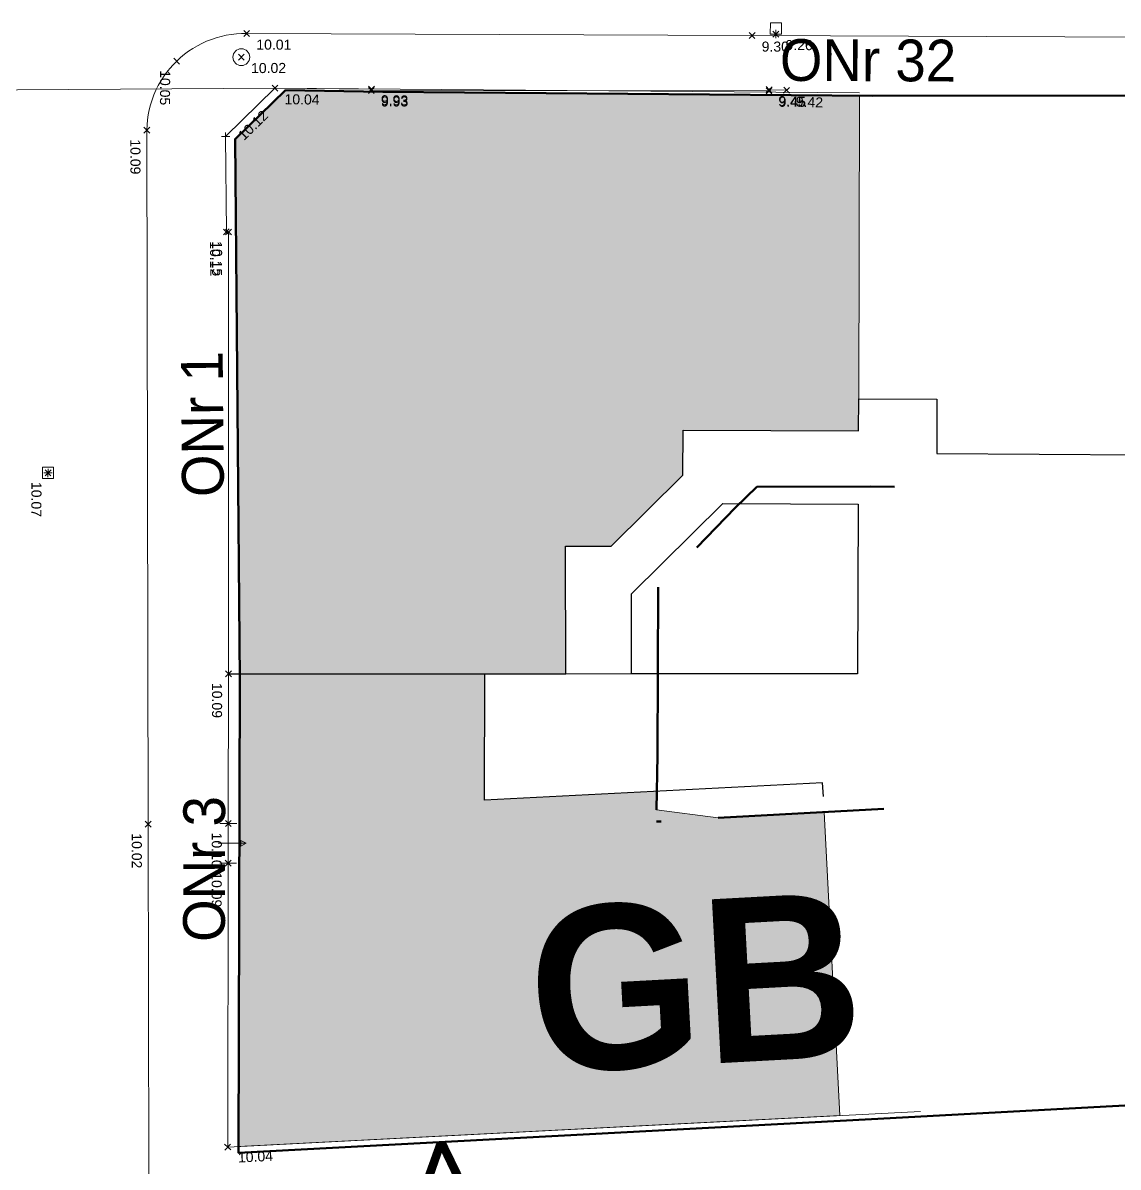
# Model space of a CAD drawing. Header units: metres. Extents: x -208 to 1512, y -277 to 123.
# Drawn here: x 908.98 to 948.29, y -38.85 to 2.2 of the extents above; entities that cross this region are included whole.
import ezdxf
from ezdxf.enums import TextEntityAlignment as Align

# ---------------------------------------------------------------- set-up
doc = ezdxf.new("R2010")
doc.units = ezdxf.units.M
doc.header["$MEASUREMENT"] = 0
for name, color, linetype in [('725 Nachbarbebauung', 7, 'Continuous'), ('730_DKM_Grenzen', 7, 'Continuous'), ('740_WienGV_Flwd-Bebauungsplan', 7, 'Continuous'), ('740_WienGV_Flwd-Bebauungsplan Text', 7, 'Continuous'), ('740_WienGV_Höhenkoten', 7, 'Continuous'), ('740_WienGV_L_Gebäude', 7, 'Continuous'), ('740_WienGV_L_Mauer_Sockel', 7, 'Continuous'), ('740_WienGV_T_Einbauten', 7, 'Continuous'), ('740_WienGV_T_Gebäude', 7, 'Continuous'), ('740_WienGV_T_Straßen_ Gehsteige_ Schienen', 7, 'Continuous'), ('918 Lageplan Beschriftung.x', 7, 'Continuous')]:
    doc.layers.add(name, color=color, linetype=linetype)
doc.styles.add('ERSTELLTER_STIL_22', font='arial.ttf', dxfattribs={"width": 0.936574})
doc.styles.add('ERSTELLTER_STIL_23', font='arial.ttf', dxfattribs={"width": 0.936869})
doc.styles.add('ERSTELLTER_STIL_3', font='arial.ttf')
doc.styles.add('ERSTELLTER_STIL_7', font='tahoma.ttf', dxfattribs={"width": 0.999942})
doc.styles.add('ERSTELLTER_STIL_9', font='arial.ttf', dxfattribs={"width": 0.968457})

# ---------------------------------------------------------------- blocks, each defined once
blk = doc.blocks.new('Decke_120_5', base_point=(918.413, -0.214))
at = {"layer": '725 Nachbarbebauung', "linetype": 'Continuous', "lineweight": 0, "true_color": 0x1f1f1f}
blk.add_hatch(color=250, dxfattribs=at).paths.add_polyline_path([(918.413, -0.214), (916.597, -1.967), (916.765, -21.153), (925.557, -21.152), (928.467, -21.155), (928.461, -16.574), (930.091, -16.574), (932.668, -14.021), (932.678, -12.411), (938.968, -12.436), (938.98, -11.286), (939.01, -0.411), (921.896, -0.276)])
at = {"layer": '725 Nachbarbebauung', "color": 8, "linetype": 'Continuous', "lineweight": 13, "flags": 128}
for points in [[(918.413, -0.214), (916.597, -1.967), (916.765, -21.153)], [(925.557, -21.152), (928.467, -21.155), (928.461, -16.574), (930.091, -16.574), (932.668, -14.021), (932.678, -12.411), (938.968, -12.436), (938.98, -11.286), (939.01, -0.411), (921.896, -0.276), (918.413, -0.214)]]:
    blk.add_lwpolyline(points, dxfattribs=at)
blk = doc.blocks.new('Decke_121_5', base_point=(931.728, -26.028))
at = {"layer": '725 Nachbarbebauung', "linetype": 'Continuous', "lineweight": 0, "true_color": 0x1f1f1f}
blk.add_hatch(color=250, dxfattribs=at).paths.add_polyline_path([(931.728, -26.028), (931.739, -25.367), (925.553, -25.682), (925.557, -21.152), (916.765, -21.153), (916.767, -21.347), (916.724, -38.115), (938.308, -37.005), (937.747, -26.117), (933.932, -26.322)])
at = {"layer": '725 Nachbarbebauung', "color": 8, "linetype": 'Continuous', "lineweight": 13, "flags": 128}
for points in [[(916.765, -21.153), (916.767, -21.347), (916.724, -38.115), (938.308, -37.005), (937.747, -26.117), (933.932, -26.322), (931.728, -26.028)], [(925.557, -21.152), (916.765, -21.153)], [(931.728, -26.028), (931.739, -25.367), (925.553, -25.682), (925.557, -21.152)]]:
    blk.add_lwpolyline(points, dxfattribs=at)
blk = doc.blocks.new('LO000601_ATT200(BELICHT)_3895[1091]_5', base_point=(916.823, 0.971))
at = {"layer": '740_WienGV_Höhenkoten', "color": 252, "linetype": 'Continuous', "lineweight": 13, "true_color": 0x949494}
blk.add_circle((916.823, 0.971), 0.3, dxfattribs=at)
blk = doc.blocks.new('TO0019_3585[1100]_5', base_point=(936.009, 1.801))
at = {"layer": '740_WienGV_Höhenkoten', "color": 252, "linetype": 'Continuous', "lineweight": 13, "true_color": 0x949494}
for p, q in [((935.859, 1.804), (936.159, 1.798)), ((936.012, 1.951), (936.006, 1.651))]:
    blk.add_line(p, q, dxfattribs=at)
blk = doc.blocks.new('TO0019_3585[1113]_5', base_point=(909.886, -13.943))
at = {"layer": '740_WienGV_Höhenkoten', "color": 252, "linetype": 'Continuous', "lineweight": 13, "true_color": 0x949494}
for p, q in [((909.736, -13.94), (910.036, -13.946)), ((909.889, -13.793), (909.883, -14.093))]:
    blk.add_line(p, q, dxfattribs=at)
blk = doc.blocks.new('LO0005_2B75[1121]_5', base_point=(909.886, -13.943))
at = {"layer": '740_WienGV_T_Einbauten', "color": 252, "linetype": 'Continuous', "lineweight": 13, "true_color": 0x949494}
for p, q in [((909.687, -13.743), (909.685, -14.143)), ((910.087, -13.744), (909.687, -13.743)), ((910.085, -14.144), (910.087, -13.744)), ((909.685, -14.143), (910.085, -14.144))]:
    blk.add_line(p, q, dxfattribs=at)
blk = doc.blocks.new('LO0005_2B75[1123]_5', base_point=(936.01, 2.001))
at = {"layer": '740_WienGV_T_Einbauten', "color": 252, "linetype": 'Continuous', "lineweight": 13, "true_color": 0x949494}
for p, q in [((935.81, 2.202), (935.809, 1.802)), ((936.21, 2.2), (935.81, 2.202)), ((936.209, 1.8), (936.21, 2.2)), ((935.809, 1.802), (936.209, 1.8))]:
    blk.add_line(p, q, dxfattribs=at)
blk = doc.blocks.new('LO0005_2B75[1133]_5', base_point=(909.886, -13.943))
at = {"layer": '740_WienGV_T_Einbauten', "color": 252, "linetype": 'Continuous', "lineweight": 13, "true_color": 0x949494}
for p, q in [((909.687, -13.743), (909.685, -14.143)), ((910.087, -13.744), (909.687, -13.743)), ((910.085, -14.144), (910.087, -13.744)), ((909.685, -14.143), (910.085, -14.144))]:
    blk.add_line(p, q, dxfattribs=at)
blk = doc.blocks.new('LO0005_2B75[1135]_5', base_point=(936.01, 2.001))
at = {"layer": '740_WienGV_T_Einbauten', "color": 252, "linetype": 'Continuous', "lineweight": 13, "true_color": 0x949494}
for p, q in [((935.81, 2.202), (935.809, 1.802)), ((936.21, 2.2), (935.81, 2.202)), ((936.209, 1.8), (936.21, 2.2)), ((935.809, 1.802), (936.209, 1.8))]:
    blk.add_line(p, q, dxfattribs=at)
blk = doc.blocks.new('EG_MARKER_4325[1203]_5', base_point=(916.353, -27.944))
at = {"layer": '740_WienGV_T_Gebäude', "color": 252, "linetype": 'Continuous', "lineweight": 13, "true_color": 0x949494}
blk.add_line((916.053, -27.943), (916.653, -27.945), dxfattribs=at)
blk = doc.blocks.new('EG_MARKER_4325[1204]_5', base_point=(916.356, -26.524))
at = {"layer": '740_WienGV_T_Gebäude', "color": 252, "linetype": 'Continuous', "lineweight": 13, "true_color": 0x949494}
blk.add_line((916.056, -26.523), (916.656, -26.524), dxfattribs=at)
blk = doc.blocks.new('BW0010_3A75[1205]_5', base_point=(916.497, -27.235))
at = {"layer": '740_WienGV_T_Gebäude', "color": 252, "linetype": 'Continuous', "lineweight": 13, "true_color": 0x949494}
for p, q in [((915.997, -27.233), (916.354, -27.234)), ((916.354, -27.234), (916.997, -27.235)), ((916.997, -27.235), (916.804, -27.139)), ((916.804, -27.139), (916.804, -27.332)), ((916.804, -27.332), (916.997, -27.235))]:
    blk.add_line(p, q, dxfattribs=at)
blk = doc.blocks.new('DEF01_4155[1221]_5', base_point=(936.009, 1.801))
at = {"layer": '740_WienGV_Höhenkoten', "color": 252, "linetype": 'Continuous', "lineweight": 13, "true_color": 0x949494}
for p, q in [((936.115, 1.906), (935.902, 1.695)), ((935.903, 1.907), (936.115, 1.694))]:
    blk.add_line(p, q, dxfattribs=at)
at = {"layer": '740_WienGV_Höhenkoten', "color": 252, "lineweight": 13, "true_color": 0x949494, "style": 'ERSTELLTER_STIL_3'}
blk.add_attdef('HOEHE', text='', height=0.36, rotation=359.7761, dxfattribs=at).set_placement((936.354, 1.406), align=Align.MIDDLE_LEFT)
blk = doc.blocks.new('DEF01_4155[1242]_5', base_point=(916.365, -5.3))
at = {"layer": '740_WienGV_T_Gebäude', "color": 252, "linetype": 'Continuous', "lineweight": 13, "true_color": 0x949494}
for p, q in [((916.472, -5.194), (916.259, -5.407)), ((916.472, -5.407), (916.259, -5.194))]:
    blk.add_line(p, q, dxfattribs=at)
at = {"layer": '740_WienGV_T_Gebäude', "color": 252, "lineweight": 13, "true_color": 0x949494, "style": 'ERSTELLTER_STIL_3'}
blk.add_attdef('HOEHE', text='', height=0.36, rotation=269.9982, dxfattribs=at).set_placement((915.954, -5.629), align=Align.MIDDLE_LEFT)
blk = doc.blocks.new('DEF01_4155[1250]_5', base_point=(913.481, -26.546))
at = {"layer": '740_WienGV_T_Straßen_ Gehsteige_ Schienen', "color": 252, "linetype": 'Continuous', "lineweight": 13, "true_color": 0x949494}
for p, q in [((913.587, -26.652), (913.374, -26.44)), ((913.586, -26.44), (913.375, -26.652))]:
    blk.add_line(p, q, dxfattribs=at)
at = {"layer": '740_WienGV_T_Straßen_ Gehsteige_ Schienen', "color": 252, "lineweight": 13, "true_color": 0x949494, "style": 'ERSTELLTER_STIL_3'}
blk.add_attdef('HOEHE', text='', height=0.36, rotation=270.1117, dxfattribs=at).set_placement((913.07, -26.876), align=Align.MIDDLE_LEFT)
blk = doc.blocks.new('DEF01_4155[1258]_5', base_point=(936.391, -0.217))
at = {"layer": '740_WienGV_T_Gebäude', "color": 252, "linetype": 'Continuous', "lineweight": 13, "true_color": 0x949494}
for p, q in [((936.501, -0.114), (936.281, -0.319)), ((936.289, -0.107), (936.493, -0.326))]:
    blk.add_line(p, q, dxfattribs=at)
at = {"layer": '740_WienGV_T_Gebäude', "color": 252, "lineweight": 13, "true_color": 0x949494, "style": 'ERSTELLTER_STIL_3'}
blk.add_attdef('HOEHE', text='', height=0.36, rotation=358.0392, dxfattribs=at).set_placement((936.723, -0.622), align=Align.MIDDLE_LEFT)
blk = doc.blocks.new('DEF01_4155[1262]_5', base_point=(916.356, -26.524))
at = {"layer": '740_WienGV_T_Gebäude', "color": 252, "linetype": 'Continuous', "lineweight": 13, "true_color": 0x949494}
for p, q in [((916.462, -26.418), (916.249, -26.63)), ((916.461, -26.63), (916.25, -26.418))]:
    blk.add_line(p, q, dxfattribs=at)
at = {"layer": '740_WienGV_T_Gebäude', "color": 252, "lineweight": 13, "true_color": 0x949494, "style": 'ERSTELLTER_STIL_3'}
blk.add_attdef('HOEHE', text='', height=0.36, rotation=269.8779, dxfattribs=at).set_placement((915.943, -26.852), align=Align.MIDDLE_LEFT)
blk = doc.blocks.new('DEF01_4155[1269]_5', base_point=(935.762, -0.195))
at = {"layer": '740_WienGV_T_Gebäude', "color": 252, "linetype": 'Continuous', "lineweight": 13, "true_color": 0x949494}
for p, q in [((935.872, -0.093), (935.653, -0.297)), ((935.66, -0.085), (935.865, -0.305))]:
    blk.add_line(p, q, dxfattribs=at)
at = {"layer": '740_WienGV_T_Gebäude', "color": 252, "lineweight": 13, "true_color": 0x949494, "style": 'ERSTELLTER_STIL_3'}
blk.add_attdef('HOEHE', text='', height=0.36, rotation=358.0392, dxfattribs=at).set_placement((936.094, -0.6), align=Align.MIDDLE_LEFT)
blk = doc.blocks.new('DEF01_4155[1271]_5', base_point=(921.489, -0.223))
at = {"layer": '740_WienGV_T_Gebäude', "color": 252, "linetype": 'Continuous', "lineweight": 13, "true_color": 0x949494}
for p, q in [((921.383, -0.117), (921.595, -0.33)), ((921.595, -0.118), (921.383, -0.329))]:
    blk.add_line(p, q, dxfattribs=at)
at = {"layer": '740_WienGV_T_Gebäude', "color": 252, "lineweight": 13, "true_color": 0x949494, "style": 'ERSTELLTER_STIL_3'}
blk.add_attdef('HOEHE', text='', height=0.36, rotation=359.9537, dxfattribs=at).set_placement((921.835, -0.618), align=Align.MIDDLE_LEFT)
blk = doc.blocks.new('DEF01_4155[1281]_5', base_point=(935.762, -0.235))
at = {"layer": '740_WienGV_T_Gebäude', "color": 252, "linetype": 'Continuous', "lineweight": 13, "true_color": 0x949494}
for p, q in [((935.868, -0.129), (935.655, -0.341)), ((935.656, -0.129), (935.868, -0.341))]:
    blk.add_line(p, q, dxfattribs=at)
at = {"layer": '740_WienGV_T_Gebäude', "color": 252, "lineweight": 13, "true_color": 0x949494, "style": 'ERSTELLTER_STIL_3'}
blk.add_attdef('HOEHE', text='', height=0.36, rotation=359.9537, dxfattribs=at).set_placement((936.108, -0.629), align=Align.MIDDLE_LEFT)
blk = doc.blocks.new('DEF01_4155[1284]_5', base_point=(916.353, -27.944))
at = {"layer": '740_WienGV_T_Gebäude', "color": 252, "linetype": 'Continuous', "lineweight": 13, "true_color": 0x949494}
for p, q in [((916.459, -27.838), (916.246, -28.05)), ((916.458, -28.05), (916.247, -27.838))]:
    blk.add_line(p, q, dxfattribs=at)
at = {"layer": '740_WienGV_T_Gebäude', "color": 252, "lineweight": 13, "true_color": 0x949494, "style": 'ERSTELLTER_STIL_3'}
blk.add_attdef('HOEHE', text='', height=0.36, rotation=269.8779, dxfattribs=at).set_placement((915.94, -28.272), align=Align.MIDDLE_LEFT)
blk = doc.blocks.new('DEF01_4155[1299]_5', base_point=(918.03, -0.14))
at = {"layer": '740_WienGV_T_Gebäude', "color": 252, "linetype": 'Continuous', "lineweight": 13, "true_color": 0x949494}
for p, q in [((918.137, -0.035), (917.923, -0.245)), ((917.925, -0.033), (918.135, -0.247))]:
    blk.add_line(p, q, dxfattribs=at)
at = {"layer": '740_WienGV_T_Gebäude', "color": 252, "lineweight": 13, "true_color": 0x949494, "style": 'ERSTELLTER_STIL_3'}
blk.add_attdef('HOEHE', text='', height=0.36, rotation=359.4468, dxfattribs=at).set_placement((918.373, -0.537), align=Align.MIDDLE_LEFT)
blk = doc.blocks.new('DEF01_4155[1346]_5', base_point=(916.285, -5.299))
at = {"layer": '740_WienGV_T_Gebäude', "color": 252, "linetype": 'Continuous', "lineweight": 13, "true_color": 0x949494}
for p, q in [((916.392, -5.404), (916.179, -5.194)), ((916.391, -5.192), (916.18, -5.406))]:
    blk.add_line(p, q, dxfattribs=at)
at = {"layer": '740_WienGV_T_Gebäude', "color": 252, "lineweight": 13, "true_color": 0x949494, "style": 'ERSTELLTER_STIL_3'}
blk.add_attdef('HOEHE', text='', height=0.36, rotation=270.4574, dxfattribs=at).set_placement((915.877, -5.631), align=Align.MIDDLE_LEFT)
blk = doc.blocks.new('DEF01_4155[1359]_5', base_point=(917.016, 1.819))
at = {"layer": '740_WienGV_T_Straßen_ Gehsteige_ Schienen', "color": 252, "linetype": 'Continuous', "lineweight": 13, "true_color": 0x949494}
for p, q in [((916.91, 1.925), (917.122, 1.712)), ((917.122, 1.924), (916.91, 1.713))]:
    blk.add_line(p, q, dxfattribs=at)
at = {"layer": '740_WienGV_T_Straßen_ Gehsteige_ Schienen', "color": 252, "lineweight": 13, "true_color": 0x949494, "style": 'ERSTELLTER_STIL_3'}
blk.add_attdef('HOEHE', text='', height=0.36, rotation=359.7777, dxfattribs=at).set_placement((917.361, 1.424), align=Align.MIDDLE_LEFT)
blk = doc.blocks.new('DEF01_4155[1369]_5', base_point=(916.365, -21.153))
at = {"layer": '740_WienGV_T_Gebäude', "color": 252, "linetype": 'Continuous', "lineweight": 13, "true_color": 0x949494}
for p, q in [((916.471, -21.047), (916.259, -21.259)), ((916.471, -21.259), (916.259, -21.047))]:
    blk.add_line(p, q, dxfattribs=at)
at = {"layer": '740_WienGV_T_Gebäude', "color": 252, "lineweight": 13, "true_color": 0x949494, "style": 'ERSTELLTER_STIL_3'}
blk.add_attdef('HOEHE', text='', height=0.36, rotation=269.8995, dxfattribs=at).set_placement((915.953, -21.481), align=Align.MIDDLE_LEFT)
blk = doc.blocks.new('DEF01_4155[1378]_5', base_point=(921.49, -0.173))
at = {"layer": '740_WienGV_T_Gebäude', "color": 252, "linetype": 'Continuous', "lineweight": 13, "true_color": 0x949494}
for p, q in [((921.597, -0.068), (921.383, -0.279)), ((921.385, -0.066), (921.595, -0.281))]:
    blk.add_line(p, q, dxfattribs=at)
at = {"layer": '740_WienGV_T_Gebäude', "color": 252, "lineweight": 13, "true_color": 0x949494, "style": 'ERSTELLTER_STIL_3'}
blk.add_attdef('HOEHE', text='', height=0.36, rotation=359.4468, dxfattribs=at).set_placement((921.833, -0.571), align=Align.MIDDLE_LEFT)
blk = doc.blocks.new('DEF01_4155[1381]_5', base_point=(935.153, 1.748))
at = {"layer": '740_WienGV_T_Straßen_ Gehsteige_ Schienen', "color": 252, "linetype": 'Continuous', "lineweight": 13, "true_color": 0x949494}
for p, q in [((935.259, 1.854), (935.046, 1.643)), ((935.047, 1.855), (935.258, 1.642))]:
    blk.add_line(p, q, dxfattribs=at)
at = {"layer": '740_WienGV_T_Straßen_ Gehsteige_ Schienen', "color": 252, "lineweight": 13, "true_color": 0x949494, "style": 'ERSTELLTER_STIL_3'}
blk.add_attdef('HOEHE', text='', height=0.36, rotation=359.7761, dxfattribs=at).set_placement((935.498, 1.353), align=Align.MIDDLE_LEFT)
blk = doc.blocks.new('DEF01_4155[1387]_5', base_point=(916.258, -1.878))
at = {"layer": '740_WienGV_T_Gebäude', "color": 252, "linetype": 'Continuous', "lineweight": 13, "true_color": 0x949494}
for p, q in [((916.108, -1.876), (916.408, -1.879)), ((916.26, -1.728), (916.257, -2.028))]:
    blk.add_line(p, q, dxfattribs=at)
at = {"layer": '740_WienGV_T_Gebäude', "color": 252, "lineweight": 13, "true_color": 0x949494, "style": 'ERSTELLTER_STIL_3'}
blk.add_attdef('HOEHE', text='', height=0.36, rotation=44.4397, dxfattribs=at).set_placement((916.794, -1.912), align=Align.MIDDLE_LEFT)
blk = doc.blocks.new('DEF01_4155[1391]_5', base_point=(916.334, -38.135))
at = {"layer": '740_WienGV_T_Gebäude', "color": 252, "linetype": 'Continuous', "lineweight": 13, "true_color": 0x949494}
for p, q in [((916.222, -38.035), (916.445, -38.236)), ((916.434, -38.024), (916.233, -38.247))]:
    blk.add_line(p, q, dxfattribs=at)
at = {"layer": '740_WienGV_T_Gebäude', "color": 252, "lineweight": 13, "true_color": 0x949494, "style": 'ERSTELLTER_STIL_3'}
blk.add_attdef('HOEHE', text='', height=0.36, rotation=2.9456, dxfattribs=at).set_placement((916.701, -38.511), align=Align.MIDDLE_LEFT)
blk = doc.blocks.new('DEF01_4155[1393]_5', base_point=(913.432, -1.646))
at = {"layer": '740_WienGV_T_Straßen_ Gehsteige_ Schienen', "color": 252, "linetype": 'Continuous', "lineweight": 13, "true_color": 0x949494}
for p, q in [((913.538, -1.54), (913.326, -1.752)), ((913.538, -1.752), (913.326, -1.54))]:
    blk.add_line(p, q, dxfattribs=at)
at = {"layer": '740_WienGV_T_Straßen_ Gehsteige_ Schienen', "color": 252, "lineweight": 13, "true_color": 0x949494, "style": 'ERSTELLTER_STIL_3'}
blk.add_attdef('HOEHE', text='', height=0.36, rotation=270.1121, dxfattribs=at).set_placement((913.021, -1.976), align=Align.MIDDLE_LEFT)
blk = doc.blocks.new('DEF01_4155[1423]_5', base_point=(909.886, -13.943))
at = {"layer": '740_WienGV_Höhenkoten', "color": 252, "linetype": 'Continuous', "lineweight": 13, "true_color": 0x949494}
for p, q in [((909.993, -13.838), (909.779, -14.048)), ((909.991, -14.05), (909.781, -13.836))]:
    blk.add_line(p, q, dxfattribs=at)
at = {"layer": '740_WienGV_Höhenkoten', "color": 252, "lineweight": 13, "true_color": 0x949494, "style": 'ERSTELLTER_STIL_3'}
blk.add_attdef('HOEHE', text='', height=0.36, rotation=269.5743, dxfattribs=at).set_placement((909.472, -14.269), align=Align.MIDDLE_LEFT)
blk = doc.blocks.new('DEF01_4155[1428]_5', base_point=(916.823, 0.971))
at = {"layer": '740_WienGV_Höhenkoten', "color": 252, "linetype": 'Continuous', "lineweight": 13, "true_color": 0x949494}
for p, q in [((916.717, 1.077), (916.93, 0.866)), ((916.929, 1.078), (916.718, 0.865))]:
    blk.add_line(p, q, dxfattribs=at)
at = {"layer": '740_WienGV_Höhenkoten', "color": 252, "lineweight": 13, "true_color": 0x949494, "style": 'ERSTELLTER_STIL_3'}
blk.add_attdef('HOEHE', text='', height=0.36, rotation=0.3154, dxfattribs=at).set_placement((917.172, 0.579), align=Align.MIDDLE_LEFT)
blk = doc.blocks.new('DEF01_4155[1441]_5', base_point=(914.504, 0.832))
at = {"layer": '740_WienGV_T_Straßen_ Gehsteige_ Schienen', "color": 252, "linetype": 'Continuous', "lineweight": 13, "true_color": 0x949494}
for p, q in [((914.61, 0.937), (914.397, 0.726)), ((914.609, 0.725), (914.398, 0.939))]:
    blk.add_line(p, q, dxfattribs=at)
at = {"layer": '740_WienGV_T_Straßen_ Gehsteige_ Schienen', "color": 252, "lineweight": 13, "true_color": 0x949494, "style": 'ERSTELLTER_STIL_3'}
blk.add_attdef('HOEHE', text='', height=0.36, rotation=269.5743, dxfattribs=at).set_placement((914.09, 0.506), align=Align.MIDDLE_LEFT)

msp = doc.modelspace()

# ---------------------------------------------------------------- linework, layer by layer
at = {"layer": '730_DKM_Grenzen', "color": 8, "linetype": 'Continuous', "lineweight": 13}
for points in [[(905.077, -0.223), (918.03, -0.14)], [(918.03, -0.14), (939.011, -0.305)]]:
    msp.add_lwpolyline(points, dxfattribs=at)
at = {"layer": '740_WienGV_Flwd-Bebauungsplan', "color": 1, "linetype": 'Continuous', "lineweight": 50, "true_color": 0xfb0106}
for points in [[(974.247, -0.397), (967.788, -0.401), (962.264, -0.389), (939.486, -0.414), (921.896, -0.276), (918.413, -0.214), (916.597, -1.967), (916.767, -21.347), (916.723, -38.343), (939.437, -37.127), (962.065, -35.909), (973.635, -35.29)], [(940.26, -14.45), (939.41, -14.436), (935.33, -14.449), (934.552, -15.2)], [(934.552, -15.2), (933.168, -16.62)], [(931.783, -18.041), (931.762, -24.074)], [(931.762, -24.074), (931.728, -26.028)], [(933.932, -26.322), (939.887, -26.002)], [(931.72, -26.453), (931.89, -26.456)]]:
    msp.add_lwpolyline(points, dxfattribs=at)
at = {"layer": '740_WienGV_L_Gebäude', "color": 7, "linetype": 'Continuous', "lineweight": 25}
msp.add_line((916.365, -21.153), (925.557, -21.152), dxfattribs=at)
for points in [[(925.557, -21.152), (928.467, -21.155), (928.461, -16.574), (930.091, -16.574), (932.668, -14.021), (932.678, -12.411), (938.968, -12.436), (938.98, -11.286), (941.79, -11.297), (941.784, -13.248), (956.475, -13.347)], [(937.718, -25.555), (937.687, -25.064), (925.553, -25.682), (925.557, -21.152)]]:
    msp.add_lwpolyline(points, dxfattribs=at)
msp.add_lwpolyline([(938.96, -15.066), (938.939, -21.157), (930.827, -21.158), (930.83, -18.288), (934.11, -15.047)], close=True, dxfattribs=at)
at = {"layer": '740_WienGV_L_Mauer_Sockel', "color": 252, "linetype": 'Continuous', "lineweight": 13, "true_color": 0x8a8a8a}
msp.add_line((930.827, -21.158), (928.467, -21.155), dxfattribs=at)
at = {"layer": '740_WienGV_T_Gebäude', "color": 7, "linetype": 'Continuous', "lineweight": 18}
for p, q in [((918.03, -0.14), (916.258, -1.878)), ((921.49, -0.173), (918.03, -0.14)), ((921.489, -0.223), (921.49, -0.173)), ((935.762, -0.235), (921.489, -0.223)), ((936.391, -0.217), (935.762, -0.195)), ((935.762, -0.195), (935.762, -0.235)), ((916.258, -1.878), (916.285, -5.299)), ((916.285, -5.299), (916.365, -5.3)), ((916.365, -5.3), (916.365, -21.153)), ((916.365, -21.153), (916.356, -26.524)), ((916.356, -26.524), (916.353, -27.944)), ((916.356, -26.524), (916.356, -26.524)), ((916.353, -27.944), (916.334, -38.135)), ((916.353, -27.944), (916.353, -27.944)), ((916.334, -38.135), (941.2, -36.856))]:
    msp.add_line(p, q, dxfattribs=at)
at = {"layer": '740_WienGV_T_Straßen_ Gehsteige_ Schienen', "color": 8, "linetype": 'Continuous', "lineweight": 13}
for p, q in [((935.153, 1.748), (917.016, 1.819)), ((960.053, 1.651), (935.153, 1.748)), ((913.432, -1.646), (913.481, -26.546)), ((913.481, -26.546), (913.505, -39.124))]:
    msp.add_line(p, q, dxfattribs=at)
msp.add_lwpolyline([(917.016, 1.819), (916.831, 1.818), (916.647, 1.807), (916.463, 1.786), (916.281, 1.756), (916.101, 1.716), (915.923, 1.667), (915.748, 1.609), (915.576, 1.541), (915.408, 1.465), (915.244, 1.38), (915.085, 1.286), (914.931, 1.184), (914.782, 1.074), (914.64, 0.957), (914.504, 0.832), (914.374, 0.7), (914.252, 0.561), (914.137, 0.417), (914.03, 0.266), (913.931, 0.11), (913.84, -0.05), (913.758, -0.216), (913.685, -0.385), (913.621, -0.559), (913.565, -0.735), (913.52, -0.914), (913.483, -1.095), (913.456, -1.278), (913.439, -1.462), (913.432, -1.646)], dxfattribs=at)

# ---------------------------------------------------------------- block references
at = {"layer": '725 Nachbarbebauung', "color": 8, "linetype": 'Continuous', "lineweight": 13}
for name, p in [('Decke_120_5', (918.413, -0.214)), ('Decke_121_5', (931.728, -26.028))]:
    msp.add_blockref(name, p, dxfattribs=at)
at = {"layer": '740_WienGV_Höhenkoten', "color": 7, "linetype": 'Continuous', "lineweight": 25}
for name, p in [('TO0019_3585[1100]_5', (936.009, 1.801)), ('TO0019_3585[1113]_5', (909.886, -13.943))]:
    msp.add_blockref(name, p, dxfattribs=at)
at = {"layer": '740_WienGV_Höhenkoten', "color": 252, "linetype": 'Continuous', "lineweight": 13, "true_color": 0x949494}
for name, p, values in [('DEF01_4155[1221]_5', (936.009, 1.801), {'HOEHE': '9.26'}), ('DEF01_4155[1428]_5', (916.823, 0.971), {'HOEHE': '10.02'}), ('DEF01_4155[1423]_5', (909.886, -13.943), {'HOEHE': '10.07'})]:
    msp.add_blockref(name, p, dxfattribs=at).add_auto_attribs(values)
at = {"layer": '740_WienGV_Höhenkoten', "color": 72, "linetype": 'Continuous', "lineweight": 13, "true_color": 0x69e600}
msp.add_blockref('LO000601_ATT200(BELICHT)_3895[1091]_5', (916.823, 0.971), dxfattribs=at)
at = {"layer": '740_WienGV_T_Einbauten', "color": 252, "linetype": 'Continuous', "lineweight": 13, "true_color": 0x949494}
for name, p in [('LO0005_2B75[1123]_5', (936.01, 2.001)), ('LO0005_2B75[1135]_5', (936.01, 2.001)), ('LO0005_2B75[1121]_5', (909.886, -13.943)), ('LO0005_2B75[1133]_5', (909.886, -13.943))]:
    msp.add_blockref(name, p, dxfattribs=at)
at = {"layer": '740_WienGV_T_Gebäude', "color": 252, "linetype": 'Continuous', "lineweight": 13, "true_color": 0x949494}
for name, p, values in [('DEF01_4155[1299]_5', (918.03, -0.14), {'HOEHE': '10.04'}), ('DEF01_4155[1378]_5', (921.49, -0.173), {'HOEHE': '9.93'}), ('DEF01_4155[1271]_5', (921.489, -0.223), {'HOEHE': '9.93'}), ('DEF01_4155[1269]_5', (935.762, -0.195), {'HOEHE': '9.45'}), ('DEF01_4155[1281]_5', (935.762, -0.235), {'HOEHE': '9.45'}), ('DEF01_4155[1258]_5', (936.391, -0.217), {'HOEHE': '9.42'}), ('DEF01_4155[1387]_5', (916.258, -1.878), {'HOEHE': '10.12'}), ('DEF01_4155[1346]_5', (916.285, -5.299), {'HOEHE': '10.12'}), ('DEF01_4155[1242]_5', (916.365, -5.3), {'HOEHE': '10.15'}), ('DEF01_4155[1369]_5', (916.365, -21.153), {'HOEHE': '10.09'}), ('DEF01_4155[1262]_5', (916.356, -26.524), {'HOEHE': '10.10'}), ('DEF01_4155[1284]_5', (916.353, -27.944), {'HOEHE': '10.09'}), ('DEF01_4155[1391]_5', (916.334, -38.135), {'HOEHE': '10.04'})]:
    msp.add_blockref(name, p, dxfattribs=at).add_auto_attribs(values)
at = {"layer": '740_WienGV_T_Gebäude', "color": 252, "linetype": 'Continuous', "lineweight": 13, "true_color": 0x8a8a8a}
for name, p in [('EG_MARKER_4325[1204]_5', (916.356, -26.524)), ('BW0010_3A75[1205]_5', (916.497, -27.235)), ('EG_MARKER_4325[1203]_5', (916.353, -27.944))]:
    msp.add_blockref(name, p, dxfattribs=at)
at = {"layer": '740_WienGV_T_Straßen_ Gehsteige_ Schienen', "color": 252, "linetype": 'Continuous', "lineweight": 13, "true_color": 0x949494}
for name, p, values in [('DEF01_4155[1359]_5', (917.016, 1.819), {'HOEHE': '10.01'}), ('DEF01_4155[1381]_5', (935.153, 1.748), {'HOEHE': '9.30'}), ('DEF01_4155[1441]_5', (914.504, 0.832), {'HOEHE': '10.05'}), ('DEF01_4155[1393]_5', (913.432, -1.646), {'HOEHE': '10.09'}), ('DEF01_4155[1250]_5', (913.481, -26.546), {'HOEHE': '10.02'})]:
    msp.add_blockref(name, p, dxfattribs=at).add_auto_attribs(values)

# ---------------------------------------------------------------- texts
at = {"layer": '740_WienGV_Flwd-Bebauungsplan Text', "color": 1, "linetype": 'Continuous', "lineweight": 0, "attachment_point": 7}
for s, insert, char_height, rotation, style in [('\\A1;{\\pql;\\fArial|b1|i0|c0|p0;\\W0.968457;GB}', (927.318, -35.567), 5.88602, 3.0939, 'ERSTELLTER_STIL_9'), ('\\A1;{\\pql;\\fTahoma|b0|i0|c0|p0;\\W0.999942;<}', (922.754, -37.645), 2.85024, 273.0944, 'ERSTELLTER_STIL_7')]:
    msp.add_mtext(s, dxfattribs=dict(at, insert=insert, char_height=char_height, rotation=rotation, style=style))
at = {"layer": '918 Lageplan Beschriftung.x', "color": 5, "linetype": 'Continuous', "lineweight": 0, "char_height": 1.5, "attachment_point": 7}
for s, insert, rotation, style in [('\\A1;{\\pql;\\fArial|b0|i0|c0|p0;\\W0.936869;ONr \\fArial|b0|i0|c0|p0;\\W0.936869;32}', (936.15, 0.1), 359.7855, 'ERSTELLTER_STIL_23'), ('\\A1;{\\pql;\\fArial|b0|i0|c0|p0;\\W0.936574;ONr \\fArial|b0|i0|c0|p0;\\W0.936574;1}', (916.22, -14.805), 90.5017, 'ERSTELLTER_STIL_22'), ('\\A1;{\\pql;\\fArial|b0|i0|c0|p0;\\W0.936574;ONr \\fArial|b0|i0|c0|p0;\\W0.936574;3}', (916.254, -30.774), 89.8942, 'ERSTELLTER_STIL_22')]:
    msp.add_mtext(s, dxfattribs=dict(at, insert=insert, rotation=rotation, style=style))

doc.saveas('drawing.dxf')
